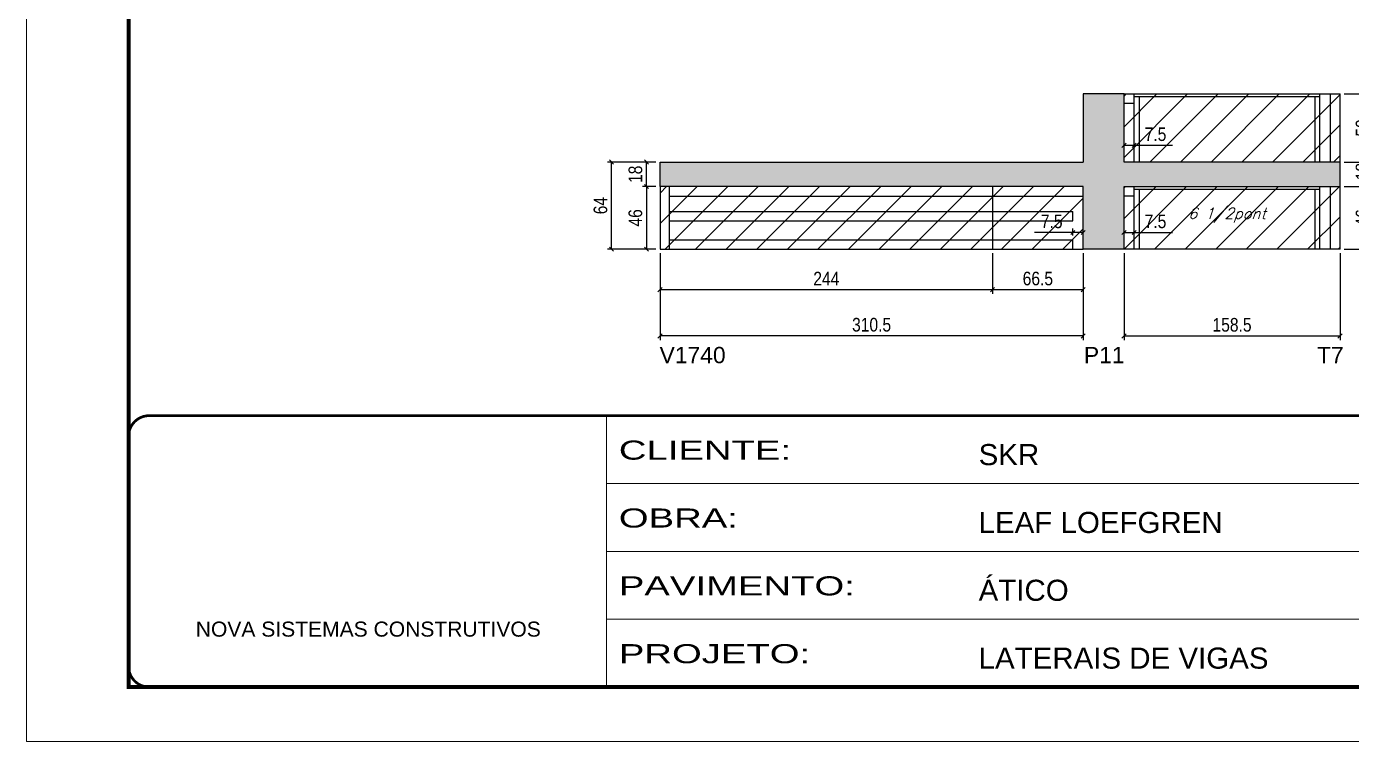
# Model space of a CAD drawing. Extents: x 3309 to 10008, y -2522 to 14608.
# Drawn here: x 8078 to 9050, y 11261 to 11786 of the extents above; entities that cross this region are included whole.
import ezdxf

# ---------------------------------------------------------------- set-up
doc = ezdxf.new("R2010")
doc.units = 0
doc.linetypes.add('CONTINUO', pattern=[0])
doc.linetypes.add('DASHED', pattern=[0.75, 0.5, -0.25])
for name, color, linetype in [('5', 5, 'Continuous'), ('COTA', 241, 'Continuous'), ('Painéis', 200, 'Continuous'), ('SARR_2.2x7', 40, 'Continuous'), ('SARR_3.5x7', 81, 'Continuous'), ('texto', 7, 'Continuous')]:
    doc.layers.add(name, color=color, linetype=linetype)
for name, color, linetype, lineweight in [('Folhas', 255, 'Continuous', 9), ('Hachura', 251, 'Continuous', 9), ('SARRAFO DE PRESSAO', 251, 'DASHED', 9)]:
    doc.layers.add(name, color=color, linetype=linetype, lineweight=lineweight)
doc.styles.add('ARIAL', font='arial.ttf')
doc.styles.add('COTA TECNICA', font='techl___.ttf', dxfattribs={"height": 10})
doc.styles.add('Romans', font='romans.shx')
doc.styles.get("Standard").update_dxf_attribs({"font": 'arial.ttf'})
doc.styles.add('Tecnologia', font='')
doc.styles.get('Tecnologia').set_extended_font_data('Forgotten Futurist')
doc.dimstyles.new('PAINEL', dxfattribs={"dimtxt": 10, "dimasz": 3, "dimexe": 3, "dimexo": 3, "dimgap": 3, "dimtad": 1, "dimdec": 1, "dimzin": 12, "dimdsep": 46, "dimtxsty": 'COTA TECNICA', "dimblk1": 'OBLIQUE', "dimblk2": 'OBLIQUE', "dimsah": 1, "dimcen": 0.9, "dimclrd": 4, "dimclre": 4, "dimclrt": 240, "dimadec": 1, "dimazin": 3, "dimtfac": 1, "dimtdec": 1, "dimtmove": 0, "dimatfit": 3, "dimfxl": 1, "dimtolj": 1, "dimtzin": 12, "dimarcsym": 0})

# ---------------------------------------------------------------- blocks, each defined once
blk = doc.blocks.new('9999999999')
at = {"color": 30, "linetype": 'CONTINUO'}
for p, q in [((98564.56, 34230.21), (98564.56, 34429.45)), ((98564.56, 34379.64), (99583.98, 34379.64)), ((98564.56, 34329.83), (99487.98, 34329.83)), ((98564.56, 34280.02), (99487.98, 34280.02))]:
    blk.add_line(p, q, dxfattribs=at)
at = {"color": 30, "linetype": 'CONTINUO', "const_width": 2}
blk.add_lwpolyline([(99583.98, 34230.21), (99583.98, 34414.45, 0.414214), (99568.98, 34429.45), (98228.98, 34429.45, 0.414214), (98213.98, 34414.45), (98213.98, 34245.21, 0.414214), (98228.98, 34230.21), (99583.98, 34230.21)], format="xyb", dxfattribs=at)
at = {"layer": 'Folhas'}
blk.add_lwpolyline([(98138.98, 34190.21), (99623.98, 34190.21), (99623.98, 35240.21), (98138.98, 35240.21)], close=True, dxfattribs=at)
at = {"layer": 'Folhas', "color": 30, "const_width": 3}
blk.add_lwpolyline([(98213.98, 34230.21), (99583.98, 34230.21), (99583.98, 35200.21), (98213.98, 35200.21)], close=True, dxfattribs=at)
at = {"color": 7, "linetype": 'Continuous', "ltscale": 5, "style": 'ARIAL'}
for s, height, p in [('SKR', 15.483, (98837.68, 34393.13)), ('LEAF LOEFGREN', 15.4829, (98837.68, 34343.32)), ('ÁTICO', 15.483, (98837.68, 34293.51)), ('NOVA SISTEMAS CONSTRUTIVOS', 11.0592, (98263.19, 34267.21)), ('LATERAIS DE VIGAS', 15.4829, (98837.68, 34243.7))]:
    blk.add_text(s, height=height, dxfattribs=at).set_placement(p)
at = {"layer": 'Folhas', "color": 7, "style": 'Tecnologia', "width": 1.5}
for s, p in [('CLIENTE:', (98573.65, 34397.17)), ('OBRA:', (98573.65, 34347.31)), ('PAVIMENTO:', (98573.65, 34297.5)), ('PROJETO:', (98573.65, 34247.69))]:
    blk.add_text(s, height=14, dxfattribs=at).set_placement(p)
blk = doc.blocks.new('_Oblique')
at = {"color": 0, "linetype": 'ByBlock', "lineweight": -2}
blk.add_line((-0.5, -0.5), (0.5, 0.5), dxfattribs=at)
blk = doc.blocks.new('*D2714')
at = {"layer": 'COTA', "color": 4, "lineweight": -2, "transparency": 16777216}
for p, q in [((8542.78, 11619.18), (8542.78, 11555.47)), ((8853.28, 11619.18), (8853.28, 11555.47)), ((8853.28, 11558.47), (8542.78, 11558.47))]:
    blk.add_line(p, q, dxfattribs=at)
at = {"layer": 'Defpoints', "color": 0, "transparency": 16777216}
for p in [(8542.78, 11622.18), (8853.28, 11622.18), (8542.78, 11558.47)]:
    blk.add_point(p, dxfattribs=at)
at = {"layer": 'COTA', "color": 4, "lineweight": -2, "transparency": 16777216, "xscale": 3, "yscale": 3, "zscale": 3, "rotation": 180}
blk.add_blockref('_Oblique', (8542.78, 11558.47), dxfattribs=at)
at = {"layer": 'COTA', "color": 4, "lineweight": -2, "transparency": 16777216, "xscale": 3, "yscale": 3, "zscale": 3}
blk.add_blockref('_Oblique', (8853.28, 11558.47), dxfattribs=at)
at = {"layer": 'COTA', "color": 240, "transparency": 16777216, "insert": (8698.03, 11566.68), "char_height": 10, "attachment_point": 5, "style": 'COTA TECNICA'}
blk.add_mtext('\\A1;310.5', dxfattribs=at)
blk = doc.blocks.new('*D2715')
at = {"layer": 'COTA', "color": 4, "lineweight": -2, "transparency": 16777216}
for p, q in [((8542.78, 11619.18), (8542.78, 11589.49)), ((8786.78, 11619.18), (8786.78, 11589.49)), ((8542.78, 11592.49), (8786.78, 11592.49))]:
    blk.add_line(p, q, dxfattribs=at)
at = {"layer": 'Defpoints', "color": 0, "transparency": 16777216}
for p in [(8542.78, 11622.18), (8786.78, 11622.18), (8786.78, 11592.49)]:
    blk.add_point(p, dxfattribs=at)
at = {"layer": 'COTA', "color": 4, "lineweight": -2, "transparency": 16777216, "xscale": 3, "yscale": 3, "zscale": 3, "rotation": 180}
blk.add_blockref('_Oblique', (8542.78, 11592.49), dxfattribs=at)
at = {"layer": 'COTA', "color": 4, "lineweight": -2, "transparency": 16777216, "xscale": 3, "yscale": 3, "zscale": 3}
blk.add_blockref('_Oblique', (8786.78, 11592.49), dxfattribs=at)
at = {"layer": 'COTA', "color": 240, "transparency": 16777216, "insert": (8664.78, 11600.57), "char_height": 10, "attachment_point": 5, "style": 'COTA TECNICA'}
blk.add_mtext('\\A1;244', dxfattribs=at)
blk = doc.blocks.new('*D2716')
at = {"layer": 'COTA', "color": 4, "lineweight": -2, "transparency": 16777216}
for p, q in [((8786.78, 11619.18), (8786.78, 11589.49)), ((8853.28, 11619.18), (8853.28, 11589.49)), ((8786.78, 11592.49), (8853.28, 11592.49))]:
    blk.add_line(p, q, dxfattribs=at)
at = {"layer": 'Defpoints', "color": 0, "transparency": 16777216}
for p in [(8786.78, 11622.18), (8853.28, 11622.18), (8853.28, 11592.49)]:
    blk.add_point(p, dxfattribs=at)
at = {"layer": 'COTA', "color": 4, "lineweight": -2, "transparency": 16777216, "xscale": 3, "yscale": 3, "zscale": 3, "rotation": 180}
blk.add_blockref('_Oblique', (8786.78, 11592.49), dxfattribs=at)
at = {"layer": 'COTA', "color": 4, "lineweight": -2, "transparency": 16777216, "xscale": 3, "yscale": 3, "zscale": 3}
blk.add_blockref('_Oblique', (8853.28, 11592.49), dxfattribs=at)
at = {"layer": 'COTA', "color": 240, "transparency": 16777216, "insert": (8820.03, 11600.6), "char_height": 10, "attachment_point": 5, "style": 'COTA TECNICA'}
blk.add_mtext('\\A1;66.5', dxfattribs=at)
blk = doc.blocks.new('*D2688')
at = {"layer": 'COTA', "color": 4, "lineweight": -2, "transparency": 16777216}
for p, q in [((8845.78, 11634.45), (8817.63, 11634.45)), ((8845.78, 11632.18), (8845.78, 11637.45)), ((8853.28, 11634.45), (8845.78, 11634.45)), ((8853.28, 11632.18), (8853.28, 11637.45))]:
    blk.add_line(p, q, dxfattribs=at)
at = {"layer": 'Defpoints', "color": 0, "transparency": 16777216}
for p in [(8845.78, 11634.45), (8845.78, 11629.18), (8853.28, 11629.18)]:
    blk.add_point(p, dxfattribs=at)
at = {"layer": 'COTA', "color": 4, "lineweight": -2, "transparency": 16777216, "xscale": 3, "yscale": 3, "zscale": 3, "rotation": 180}
blk.add_blockref('_Oblique', (8845.78, 11634.45), dxfattribs=at)
at = {"layer": 'COTA', "color": 4, "lineweight": -2, "transparency": 16777216, "xscale": 3, "yscale": 3, "zscale": 3}
blk.add_blockref('_Oblique', (8853.28, 11634.45), dxfattribs=at)
at = {"layer": 'COTA', "color": 240, "transparency": 16777216, "insert": (8830.21, 11642.56), "char_height": 10, "attachment_point": 5, "style": 'COTA TECNICA'}
blk.add_mtext('\\A1;7.5', dxfattribs=at)
blk = doc.blocks.new('*D2717')
at = {"layer": 'COTA', "color": 4, "lineweight": -2, "transparency": 16777216}
for p, q in [((8883.28, 11619.18), (8883.28, 11555.47)), ((9041.78, 11619.18), (9041.78, 11555.47)), ((8883.28, 11558.47), (9041.78, 11558.47))]:
    blk.add_line(p, q, dxfattribs=at)
at = {"layer": 'Defpoints', "color": 0, "transparency": 16777216}
for p in [(8883.28, 11622.18), (9041.78, 11622.18), (9041.78, 11558.47)]:
    blk.add_point(p, dxfattribs=at)
at = {"layer": 'COTA', "color": 4, "lineweight": -2, "transparency": 16777216, "xscale": 3, "yscale": 3, "zscale": 3, "rotation": 180}
blk.add_blockref('_Oblique', (8883.28, 11558.47), dxfattribs=at)
at = {"layer": 'COTA', "color": 4, "lineweight": -2, "transparency": 16777216, "xscale": 3, "yscale": 3, "zscale": 3}
blk.add_blockref('_Oblique', (9041.78, 11558.47), dxfattribs=at)
at = {"layer": 'COTA', "color": 240, "transparency": 16777216, "insert": (8962.53, 11566.6), "char_height": 10, "attachment_point": 5, "style": 'COTA TECNICA'}
blk.add_mtext('\\A1;158.5', dxfattribs=at)
blk = doc.blocks.new('*D2718')
at = {"layer": 'COTA', "color": 4, "lineweight": -2, "transparency": 16777216}
for p, q in [((8883.28, 11625.18), (8883.28, 11637.45)), ((8883.28, 11634.45), (8890.78, 11634.45)), ((8890.78, 11625.18), (8890.78, 11637.45)), ((8890.78, 11634.45), (8918.94, 11634.45))]:
    blk.add_line(p, q, dxfattribs=at)
at = {"layer": 'Defpoints', "color": 0, "transparency": 16777216}
for p in [(8890.78, 11634.45), (8883.28, 11622.18), (8890.78, 11622.18)]:
    blk.add_point(p, dxfattribs=at)
at = {"layer": 'COTA', "color": 4, "lineweight": -2, "transparency": 16777216, "xscale": 3, "yscale": 3, "zscale": 3, "rotation": 180}
blk.add_blockref('_Oblique', (8883.28, 11634.45), dxfattribs=at)
at = {"layer": 'COTA', "color": 4, "lineweight": -2, "transparency": 16777216, "xscale": 3, "yscale": 3, "zscale": 3}
blk.add_blockref('_Oblique', (8890.78, 11634.45), dxfattribs=at)
at = {"layer": 'COTA', "color": 240, "transparency": 16777216, "insert": (8906.36, 11642.56), "char_height": 10, "attachment_point": 5, "style": 'COTA TECNICA'}
blk.add_mtext('\\A1;7.5', dxfattribs=at)
blk = doc.blocks.new('*D2701')
at = {"layer": 'COTA', "color": 4, "lineweight": -2, "transparency": 16777216}
for p, q in [((8883.28, 11689.18), (8883.28, 11701.45)), ((8883.28, 11698.45), (8890.78, 11698.45)), ((8890.78, 11689.18), (8890.78, 11701.45)), ((8890.78, 11698.45), (8918.94, 11698.45))]:
    blk.add_line(p, q, dxfattribs=at)
at = {"layer": 'Defpoints', "color": 0, "transparency": 16777216}
for p in [(8890.78, 11698.45), (8883.28, 11686.18), (8890.78, 11686.18)]:
    blk.add_point(p, dxfattribs=at)
at = {"layer": 'COTA', "color": 4, "lineweight": -2, "transparency": 16777216, "xscale": 3, "yscale": 3, "zscale": 3, "rotation": 180}
blk.add_blockref('_Oblique', (8883.28, 11698.45), dxfattribs=at)
at = {"layer": 'COTA', "color": 4, "lineweight": -2, "transparency": 16777216, "xscale": 3, "yscale": 3, "zscale": 3}
blk.add_blockref('_Oblique', (8890.78, 11698.45), dxfattribs=at)
at = {"layer": 'COTA', "color": 240, "transparency": 16777216, "insert": (8906.36, 11706.56), "char_height": 10, "attachment_point": 5, "style": 'COTA TECNICA'}
blk.add_mtext('\\A1;7.5', dxfattribs=at)
blk = doc.blocks.new('*D2702')
at = {"layer": 'COTA', "color": 4, "lineweight": -2, "transparency": 16777216}
for p, q in [((9044.78, 11736.18), (9069.45, 11736.18)), ((9066.45, 11736.18), (9066.45, 11686.18)), ((9044.78, 11686.18), (9069.45, 11686.18))]:
    blk.add_line(p, q, dxfattribs=at)
at = {"layer": 'Defpoints', "color": 0, "transparency": 16777216}
for p in [(9041.78, 11736.18), (9041.78, 11686.18), (9066.45, 11686.18)]:
    blk.add_point(p, dxfattribs=at)
at = {"layer": 'COTA', "color": 4, "lineweight": -2, "transparency": 16777216, "xscale": 3, "yscale": 3, "zscale": 3}
for p, rotation in [((9066.45, 11736.18), 90), ((9066.45, 11686.18), 270)]:
    blk.add_blockref('_Oblique', p, dxfattribs=dict(at, rotation=rotation))
at = {"layer": 'COTA', "color": 240, "transparency": 16777216, "insert": (9058.34, 11711.18), "char_height": 10, "attachment_point": 5, "rotation": 90, "style": 'COTA TECNICA'}
blk.add_mtext('\\A1;50', dxfattribs=at)
blk = doc.blocks.new('*D2703')
at = {"layer": 'COTA', "color": 4, "lineweight": -2, "transparency": 16777216}
for p, q in [((9044.78, 11736.18), (9101.13, 11736.18)), ((9098.13, 11622.18), (9098.13, 11736.18)), ((9044.78, 11622.18), (9101.13, 11622.18))]:
    blk.add_line(p, q, dxfattribs=at)
at = {"layer": 'Defpoints', "color": 0, "transparency": 16777216}
for p in [(9041.78, 11736.18), (9098.13, 11736.18), (9041.78, 11622.18)]:
    blk.add_point(p, dxfattribs=at)
at = {"layer": 'COTA', "color": 4, "lineweight": -2, "transparency": 16777216, "xscale": 3, "yscale": 3, "zscale": 3}
for p, rotation in [((9098.13, 11736.18), 90), ((9098.13, 11622.18), 270)]:
    blk.add_blockref('_Oblique', p, dxfattribs=dict(at, rotation=rotation))
at = {"layer": 'COTA', "color": 240, "transparency": 16777216, "insert": (9090.06, 11679.18), "char_height": 10, "attachment_point": 5, "rotation": 90, "style": 'COTA TECNICA'}
blk.add_mtext('\\A1;114', dxfattribs=at)
blk = doc.blocks.new('*D2704')
at = {"layer": 'COTA', "color": 4, "lineweight": -2, "transparency": 16777216}
for p, q in [((9044.78, 11668.18), (9069.45, 11668.18)), ((9066.45, 11668.18), (9066.45, 11622.18)), ((9044.78, 11622.18), (9069.45, 11622.18))]:
    blk.add_line(p, q, dxfattribs=at)
at = {"layer": 'Defpoints', "color": 0, "transparency": 16777216}
for p in [(9041.78, 11668.18), (9041.78, 11622.18), (9066.45, 11622.18)]:
    blk.add_point(p, dxfattribs=at)
at = {"layer": 'COTA', "color": 4, "lineweight": -2, "transparency": 16777216, "xscale": 3, "yscale": 3, "zscale": 3}
for p, rotation in [((9066.45, 11668.18), 90), ((9066.45, 11622.18), 270)]:
    blk.add_blockref('_Oblique', p, dxfattribs=dict(at, rotation=rotation))
at = {"layer": 'COTA', "color": 240, "transparency": 16777216, "insert": (9058.35, 11645.18), "char_height": 10, "attachment_point": 5, "rotation": 90, "style": 'COTA TECNICA'}
blk.add_mtext('\\A1;46', dxfattribs=at)
blk = doc.blocks.new('*D2705')
at = {"layer": 'COTA', "color": 4, "lineweight": -2, "transparency": 16777216}
for p, q in [((9044.78, 11686.18), (9069.45, 11686.18)), ((9066.45, 11686.18), (9066.45, 11668.18)), ((9044.78, 11668.18), (9069.45, 11668.18))]:
    blk.add_line(p, q, dxfattribs=at)
at = {"layer": 'Defpoints', "color": 0, "transparency": 16777216}
for p in [(9041.78, 11686.18), (9041.78, 11668.18), (9066.45, 11668.18)]:
    blk.add_point(p, dxfattribs=at)
at = {"layer": 'COTA', "color": 4, "lineweight": -2, "transparency": 16777216, "xscale": 3, "yscale": 3, "zscale": 3}
for p, rotation in [((9066.45, 11686.18), 90), ((9066.45, 11668.18), 270)]:
    blk.add_blockref('_Oblique', p, dxfattribs=dict(at, rotation=rotation))
at = {"layer": 'COTA', "color": 240, "transparency": 16777216, "insert": (9058.36, 11679.18), "char_height": 10, "attachment_point": 5, "rotation": 90, "style": 'COTA TECNICA'}
blk.add_mtext('\\A1;18', dxfattribs=at)
blk = doc.blocks.new('*D2683')
at = {"layer": 'COTA', "color": 4, "lineweight": -2, "transparency": 16777216}
for p, q in [((8539.78, 11686.18), (8529.83, 11686.18)), ((8532.83, 11668.18), (8532.83, 11686.18)), ((8539.78, 11668.18), (8529.83, 11668.18))]:
    blk.add_line(p, q, dxfattribs=at)
at = {"layer": 'Defpoints', "color": 0, "transparency": 16777216}
for p in [(8532.83, 11686.18), (8542.78, 11686.18), (8542.78, 11668.18)]:
    blk.add_point(p, dxfattribs=at)
at = {"layer": 'COTA', "color": 4, "lineweight": -2, "transparency": 16777216, "xscale": 3, "yscale": 3, "zscale": 3}
for p, rotation in [((8532.83, 11686.18), 90), ((8532.83, 11668.18), 270)]:
    blk.add_blockref('_Oblique', p, dxfattribs=dict(at, rotation=rotation))
at = {"layer": 'COTA', "color": 240, "transparency": 16777216, "insert": (8524.74, 11677.18), "char_height": 10, "attachment_point": 5, "rotation": 90, "style": 'COTA TECNICA'}
blk.add_mtext('\\A1;18', dxfattribs=at)
blk = doc.blocks.new('*D2684')
at = {"layer": 'COTA', "color": 4, "lineweight": -2, "transparency": 16777216}
for p, q in [((8539.78, 11686.18), (8504.2, 11686.18)), ((8507.2, 11622.18), (8507.2, 11686.18)), ((8539.78, 11622.18), (8504.2, 11622.18))]:
    blk.add_line(p, q, dxfattribs=at)
at = {"layer": 'Defpoints', "color": 0, "transparency": 16777216}
for p in [(8507.2, 11686.18), (8542.78, 11686.18), (8542.78, 11622.18)]:
    blk.add_point(p, dxfattribs=at)
at = {"layer": 'COTA', "color": 4, "lineweight": -2, "transparency": 16777216, "xscale": 3, "yscale": 3, "zscale": 3}
for p, rotation in [((8507.2, 11686.18), 90), ((8507.2, 11622.18), 270)]:
    blk.add_blockref('_Oblique', p, dxfattribs=dict(at, rotation=rotation))
at = {"layer": 'COTA', "color": 240, "transparency": 16777216, "insert": (8499.1, 11654.18), "char_height": 10, "attachment_point": 5, "rotation": 90, "style": 'COTA TECNICA'}
blk.add_mtext('\\A1;64', dxfattribs=at)
blk = doc.blocks.new('*D2706')
at = {"layer": 'COTA', "color": 4, "lineweight": -2, "transparency": 16777216}
for p, q in [((8539.78, 11668.18), (8529.83, 11668.18)), ((8532.83, 11668.18), (8532.83, 11622.18)), ((8539.78, 11622.18), (8529.83, 11622.18))]:
    blk.add_line(p, q, dxfattribs=at)
at = {"layer": 'Defpoints', "color": 0, "transparency": 16777216}
for p in [(8542.78, 11668.18), (8532.83, 11622.18), (8542.78, 11622.18)]:
    blk.add_point(p, dxfattribs=at)
at = {"layer": 'COTA', "color": 4, "lineweight": -2, "transparency": 16777216, "xscale": 3, "yscale": 3, "zscale": 3}
for p, rotation in [((8532.83, 11668.18), 90), ((8532.83, 11622.18), 270)]:
    blk.add_blockref('_Oblique', p, dxfattribs=dict(at, rotation=rotation))
at = {"layer": 'COTA', "color": 240, "transparency": 16777216, "insert": (8524.73, 11645.18), "char_height": 10, "attachment_point": 5, "rotation": 90, "style": 'COTA TECNICA'}
blk.add_mtext('\\A1;46', dxfattribs=at)

msp = doc.modelspace()

# ---------------------------------------------------------------- hatches: boundary and pattern name
at = {"layer": 'COTA'}
h = msp.add_hatch(dxfattribs=at)
h.set_pattern_fill('AR-CONC', color=256, scale=0.03)
h.set_pattern_definition([(50, (38.377, -92.4958), (5.4655401, -0.4781726), [0.5715, -6.2865]), (355, (38.377, -92.496), (-1.0573026, 5.7317054), [0.4572, -5.0292175]), (100.451445, (38.832, -92.5356), (4.4082374, 5.2535326), [0.4857003, -5.3427073]), (46.1842, (38.377, -90.972), (8.1323712, -1.2612698), [0.85725, -9.42975]), (96.63556, (39.0545, -91.077), (7.122124, 7.4227837), [0.7285507, -8.0140682]), (351.18415, (38.377, -90.972), (7.122124, 7.4227837), [0.685799, -7.543792]), (21, (39.139, -91.3528), (4.5484317, -3.067956), [0.5715, -6.2865]), (326, (39.139, -91.353), (1.8540609, 5.525639), [0.4572, -5.0292]), (71.451445, (39.518, -91.6084), (6.4024926, 2.457683), [0.4857003, -5.3426981]), (37.5, (38.3768, -92.4958), (0.0926581, 2.53665117), [0, -4.96824, 0, -5.1054, 0, -5.04825]), (7.5, (38.3768, -92.4958), (2.0045899, 3.00541724), [0, -2.91084, 0, -4.85394, 0, -1.92405]), (327.5, (36.6775, -92.4958), (4.06771786, -0.17186232), [0, -1.905, 0, -5.9436, 0, -7.8867]), (317.5, (35.9155, -92.4958), (4.4438754, 0.7627947), [0, -2.4765, 0, -3.94716, 0, -5.6007])])
h.paths.add_polyline_path([(8853.28, 11668.18), (8853.28, 11622.18), (8883.28, 11622.18), (8883.28, 11668.18), (9041.78, 11668.18), (9041.78, 11686.18), (8883.28, 11686.18), (8883.28, 11736.18), (8853.28, 11736.18), (8853.28, 11686.18), (8542.78, 11686.18), (8542.78, 11668.18)])
at = {"layer": 'Hachura', "linetype": 'ByBlock'}
h = msp.add_hatch(dxfattribs=at)
h.set_pattern_fill('ANSI31', color=256, scale=5)
h.paths.add_polyline_path([(8695.78, 12153.76), (8695.78, 12107.76), (8939.78, 12107.76), (8939.78, 12153.76)])
h.paths.add_polyline_path([(9028.28, 12107.76), (9028.28, 12153.76), (8939.78, 12153.76), (8939.78, 12107.76)])
h.paths.add_polyline_path([(9058.28, 12157.76), (9058.28, 12107.76), (9180.28, 12107.76), (9180.28, 12157.76)])
h.paths.add_polyline_path([(9180.28, 12157.76), (9180.28, 12107.76), (9320.78, 12107.76), (9320.78, 12157.76)])
h.paths.add_polyline_path([(9349.28, 11884.65), (9349.28, 11934.65), (9271.28, 11934.65), (9271.28, 11884.65)])
h.paths.add_polyline_path([(9271.28, 11884.65), (9271.28, 11934.65), (9149.28, 11934.65), (9149.28, 11884.65)])
h.paths.add_polyline_path([(9119.28, 11884.65), (9119.28, 11934.65), (8875.28, 11934.65), (8875.28, 11884.65)])
h.paths.add_polyline_path([(8875.28, 11884.65), (8875.28, 11934.65), (8631.28, 11934.65), (8631.28, 11884.65)])
h.paths.add_polyline_path([(8631.28, 11884.65), (8631.28, 11934.65), (8542.78, 11934.65), (8542.78, 11884.65)])
h.paths.add_polyline_path([(8542.78, 11668.18), (8542.78, 11622.18), (8786.78, 11622.18), (8786.78, 11668.18)])
h.paths.add_polyline_path([(8853.28, 11668.18), (8786.78, 11668.18), (8786.78, 11622.18), (8853.28, 11622.18)])
h.paths.add_polyline_path([(8883.28, 11668.18), (8883.28, 11622.18), (9041.78, 11622.18), (9041.78, 11668.18)])
h.paths.add_polyline_path([(9041.78, 11686.18), (9041.78, 11736.18), (8883.28, 11736.18), (8883.28, 11686.18)])

# ---------------------------------------------------------------- linework, layer by layer
at = {"layer": 'COTA'}
for p, q in [((8883.28, 11736.18), (8853.28, 11736.18)), ((8853.28, 11736.18), (8853.28, 11686.18)), ((8542.78, 11668.18), (8542.78, 11686.18)), ((8542.78, 11686.18), (8853.28, 11686.18)), ((9041.78, 11668.18), (9041.78, 11686.18)), ((8883.28, 11622.18), (8853.28, 11622.18))]:
    msp.add_line(p, q, dxfattribs=at)
at = {"layer": 'Painéis', "linetype": 'ByBlock'}
for p, q in [((8883.28, 11686.18), (8883.28, 11736.18)), ((8883.28, 11736.18), (9041.78, 11736.18)), ((9041.78, 11686.18), (9041.78, 11736.18)), ((9041.78, 11686.18), (8883.28, 11686.18)), ((8853.28, 11668.18), (8542.78, 11668.18)), ((8542.78, 11668.18), (8542.78, 11622.18)), ((8786.78, 11668.18), (8786.78, 11622.18)), ((8853.28, 11622.18), (8853.28, 11668.18)), ((8883.28, 11622.18), (8883.28, 11668.18)), ((8883.28, 11668.18), (9041.78, 11668.18)), ((9041.78, 11622.18), (9041.78, 11668.18)), ((8542.78, 11622.18), (8853.28, 11622.18)), ((9041.78, 11622.18), (8883.28, 11622.18))]:
    msp.add_line(p, q, dxfattribs=at)
at = {"layer": 'SARR_2.2x7', "linetype": 'Continuous'}
for p, q in [((9034.78, 11686.18), (9034.78, 11736.18)), ((8890.78, 11729.18), (8883.28, 11729.18)), ((9026.78, 11733.98), (8890.78, 11733.98)), ((8549.78, 11622.18), (8549.78, 11668.18)), ((9034.78, 11622.18), (9034.78, 11668.18)), ((8549.78, 11661.18), (8786.78, 11661.18)), ((8786.78, 11661.18), (8853.28, 11661.18)), ((8890.78, 11661.18), (8883.28, 11661.18)), ((9026.78, 11665.98), (8890.78, 11665.98)), ((8549.78, 11649.98), (8786.78, 11649.98)), ((8786.78, 11649.98), (8845.78, 11649.98)), ((8845.78, 11642.98), (8845.78, 11649.98)), ((8549.78, 11642.98), (8786.78, 11642.98)), ((8786.78, 11642.98), (8845.78, 11642.98)), ((8549.78, 11629.18), (8786.78, 11629.18)), ((8786.78, 11629.18), (8845.78, 11629.18)), ((8845.78, 11622.18), (8845.78, 11629.18))]:
    msp.add_line(p, q, dxfattribs=at)
at = {"layer": 'SARR_3.5x7'}
for p, q in [((8890.78, 11686.18), (8890.78, 11736.18)), ((9026.78, 11736.18), (9026.78, 11686.18)), ((8894.28, 11733.98), (8894.28, 11686.18)), ((9023.28, 11733.98), (9023.28, 11686.18)), ((8890.78, 11622.18), (8890.78, 11668.18)), ((9026.78, 11668.18), (9026.78, 11622.18)), ((8894.28, 11665.98), (8894.28, 11622.18)), ((9023.28, 11665.98), (9023.28, 11622.18))]:
    msp.add_line(p, q, dxfattribs=at)

# ---------------------------------------------------------------- block references
at = {"layer": 'SARRAFO DE PRESSAO', "color": 6, "linetype": 'ByBlock'}
msp.add_blockref('9999999999', (-90061.11, -22929.5), dxfattribs=at)

# ---------------------------------------------------------------- texts
at = {"layer": '5', "linetype": 'Continuous'}
for s, p in [('V1740', (8542.45, 11538.45)), ('P11', (8853.83, 11538.45)), ('T7', (9024.89, 11538.45))]:
    msp.add_text(s, height=12, rotation=0.00004, dxfattribs=at).set_placement(p)
at = {"layer": 'texto', "color": 2, "insert": (8958.78, 11647.18), "char_height": 8, "attachment_point": 5, "style": 'Romans'}
msp.add_mtext('{\\Q19;\\C256;6 1/2pont}', dxfattribs=at)

# ---------------------------------------------------------------- dimensions: what is measured, and where the dimension line sits
at = {"layer": 'COTA'}
for base, p1, p2, angle, picture, middle in [((9066.45, 11686.18), (9041.78, 11736.18), (9041.78, 11686.18), 90, '*D2702', (9058.34, 11711.18)), ((9098.13, 11736.18), (9041.78, 11622.18), (9041.78, 11736.18), 90, '*D2703', (9090.06, 11679.18)), ((8507.2, 11686.18), (8542.78, 11622.18), (8542.78, 11686.18), 90, '*D2684', (8499.1, 11654.18)), ((8532.83, 11686.18), (8542.78, 11668.18), (8542.78, 11686.18), 90, '*D2683', (8524.74, 11677.18)), ((8532.83, 11622.18), (8542.78, 11668.18), (8542.78, 11622.18), 90, '*D2706', (8524.73, 11645.18)), ((9066.45, 11622.18), (9041.78, 11668.18), (9041.78, 11622.18), 90, '*D2704', (9058.35, 11645.18)), ((8542.78, 11558.47), (8853.28, 11622.18), (8542.78, 11622.18), 180, '*D2714', (8698.03, 11566.68))]:
    dim = msp.add_linear_dim(base=base, p1=p1, p2=p2, angle=angle, dimstyle='PAINEL', dxfattribs=at)
    dim.commit()
    dim.dimension.update_dxf_attribs({"geometry": picture, "text_midpoint": middle})
for base, p1, p2, picture, middle in [((8890.78, 11698.45), (8883.28, 11686.18), (8890.78, 11686.18), '*D2701', (8906.36, 11706.56)), ((8845.78, 11634.45), (8853.28, 11629.18), (8845.78, 11629.18), '*D2688', (8830.21, 11642.56)), ((8890.78, 11634.45), (8883.28, 11622.18), (8890.78, 11622.18), '*D2718', (8906.36, 11642.56)), ((8786.78, 11592.49), (8542.78, 11622.18), (8786.78, 11622.18), '*D2715', (8664.78, 11600.57)), ((9041.78, 11558.47), (8883.28, 11622.18), (9041.78, 11622.18), '*D2717', (8962.53, 11566.6))]:
    dim = msp.add_linear_dim(base=base, p1=p1, p2=p2, dimstyle='PAINEL', dxfattribs=at)
    dim.commit()
    dim.dimension.update_dxf_attribs({"geometry": picture, "text_midpoint": middle})
dim = msp.add_linear_dim(base=(9066.45, 11668.18), p1=(9041.78, 11686.18), p2=(9041.78, 11668.18), angle=90, dimstyle='PAINEL', dxfattribs=at)
dim.commit()
dim.dimension.update_dxf_attribs({"geometry": '*D2705', "text_midpoint": (9066.45, 11679.18), "dimtype": 160})
dim = msp.add_linear_dim(base=(8853.28, 11592.49), p1=(8786.78, 11622.18), p2=(8853.28, 11622.18), dimstyle='PAINEL', override={"dimtmove": 1}, dxfattribs=at)
dim.commit()
dim.dimension.update_dxf_attribs({"geometry": '*D2716', "text_midpoint": (8820.03, 11600.6)})

doc.saveas('drawing.dxf')
